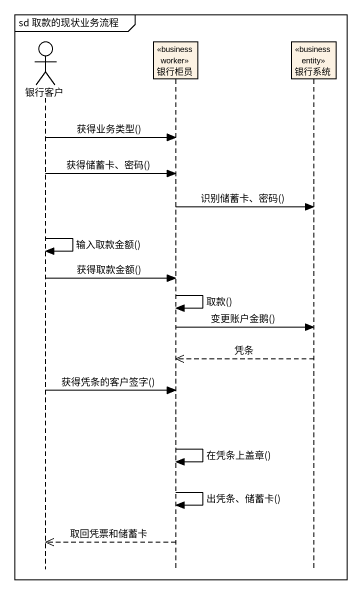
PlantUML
@startuml
mainframe sd 取款的现状业务流程
hide footbox
actor 银行客户
participant 银行柜员 <<business worker>>
participant 银行系统 <<business entity>>

银行客户 -> 银行柜员 : 获得业务类型()
银行客户 -> 银行柜员 : 获得储蓄卡、密码()
银行柜员 -> 银行系统 : 识别储蓄卡、密码()
银行客户 -> 银行客户 : 输入取款金额()
银行客户 -> 银行柜员 : 获得取款金额()
银行柜员 -> 银行柜员 : 取款()
银行柜员 -> 银行系统 : 变更账户金鹅()
银行系统 -->> 银行柜员 : 凭条
银行客户 -> 银行柜员 : 获得凭条的客户签字()
银行柜员 -> 银行柜员 : 在凭条上盖章()
银行柜员 -> 银行柜员 : 出凭条、储蓄卡()
银行柜员 -->> 银行客户 : 取回凭票和储蓄卡
@enduml
